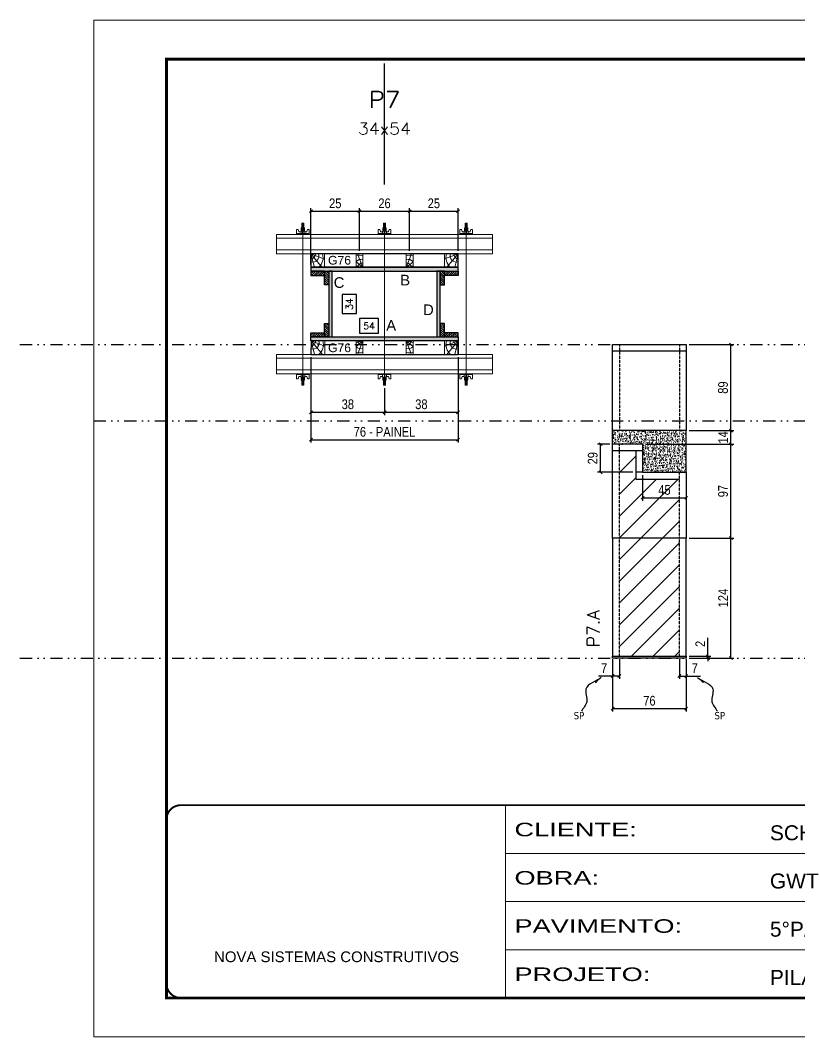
# Model space of a CAD drawing. Extents: x 13770 to 23315, y 867 to 16997.
# Drawn here: x 15908 to 16714, y 12353 to 13403 of the extents above; entities that cross this region are included whole.
import ezdxf
from ezdxf.enums import TextEntityAlignment as Align

# ---------------------------------------------------------------- set-up
doc = ezdxf.new("R2010")
doc.units = 0
for name, pattern in [('CONTINUO', [0]), ('DASHED', [0.75, 0.5, -0.25]), ('DIVIDE2', [0.625, 0.25, -0.125, 0, -0.125, 0, -0.125]), ('HIDDEN', [0.375, 0.25, -0.125])]:
    doc.linetypes.add(name, pattern=pattern)
for name, color, linetype in [('CHAPA', 1, 'Continuous'), ('COTA', 241, 'Continuous'), ('MEIO_PONT', 93, 'Continuous'), ('Nível', 160, 'Continuous'), ('Painéis', 200, 'Continuous'), ('SARR_2.2x7', 40, 'Continuous'), ('SARRAFO', 251, 'Continuous'), ('Sarrafo de Pressão', 42, 'HIDDEN'), ('texto', 7, 'Continuous'), ('Texto de Titulo', 7, 'Continuous'), ('Texto Qtd Sarr', 242, 'Continuous'), ('TEXTO_GERAL', 7, 'Continuous')]:
    doc.layers.add(name, color=color, linetype=linetype)
for name, color, linetype, lineweight in [('Folhas', 255, 'Continuous', 9), ('Hachura', 251, 'Continuous', 9), ('Madeira', 126, 'Continuous', 18), ('Perfil Metálico', 224, 'Continuous', 18), ('SARRAFO DE PRESSAO', 251, 'DASHED', 9), ('Texto Seção', 7, 'Continuous', 15)]:
    doc.layers.add(name, color=color, linetype=linetype, lineweight=lineweight)
doc.styles.add('ARIAL', font='arial.ttf')
doc.styles.add('COTA TECNICA', font='techl___.ttf', dxfattribs={"height": 10})
doc.styles.add('COTA TECNICA 2X', font='techl___.ttf', dxfattribs={"height": 10})
doc.styles.add('COTA TECNICA-50', font='techl___.ttf', dxfattribs={"height": 10})
doc.styles.add('REGUA-120', font='ROMANS.shx', dxfattribs={"height": 15})
doc.styles.add('ROMANS', font='romans.shx')
doc.styles.add('SANSSERIF', font='sas_____.pfb')
doc.styles.get("Standard").update_dxf_attribs({"font": 'arial.ttf'})
doc.styles.add('Tecnologia', font='')
doc.styles.get('Tecnologia').set_extended_font_data('Forgotten Futurist')
doc.dimstyles.new('COTA PAINEL-50', dxfattribs={"dimtxt": 10, "dimasz": 3, "dimexe": 3, "dimexo": 3, "dimgap": 3, "dimtad": 1, "dimdec": 1, "dimzin": 12, "dimdsep": 46, "dimtxsty": 'COTA TECNICA-50', "dimblk1": 'OBLIQUE', "dimblk2": 'OBLIQUE', "dimsah": 1, "dimcen": 0.9, "dimclrd": 4, "dimclre": 4, "dimclrt": 240, "dimadec": 1, "dimazin": 3, "dimtfac": 1, "dimtdec": 1, "dimtmove": 0, "dimatfit": 3, "dimfxl": 1, "dimtolj": 1, "dimtzin": 12, "dimarcsym": 0})
doc.dimstyles.new('PAINEL', dxfattribs={"dimtxt": 10, "dimasz": 3, "dimexe": 3, "dimexo": 3, "dimgap": 3, "dimtad": 1, "dimdec": 1, "dimzin": 12, "dimdsep": 46, "dimtxsty": 'COTA TECNICA', "dimblk1": 'OBLIQUE', "dimblk2": 'OBLIQUE', "dimsah": 1, "dimcen": 0.9, "dimclrd": 4, "dimclre": 4, "dimclrt": 240, "dimadec": 1, "dimazin": 3, "dimtfac": 1, "dimtdec": 1, "dimtmove": 0, "dimatfit": 3, "dimfxl": 1, "dimtolj": 1, "dimtzin": 12, "dimarcsym": 0})
doc.dimstyles.new('SECAO PILAR', dxfattribs={"dimtxt": 10, "dimasz": 3, "dimexe": 3, "dimexo": 3, "dimgap": 3, "dimtad": 1, "dimdec": 1, "dimlfac": 0.5, "dimzin": 12, "dimdsep": 46, "dimtxsty": 'COTA TECNICA 2X', "dimblk1": 'OBLIQUE', "dimblk2": 'OBLIQUE', "dimsah": 1, "dimcen": 0.9, "dimclrd": 256, "dimclre": 256, "dimclrt": 256, "dimadec": 1, "dimazin": 3, "dimtfac": 1, "dimtdec": 1, "dimtmove": 0, "dimatfit": 3, "dimfxl": 1, "dimtolj": 1, "dimtzin": 12, "dimarcsym": 0})
doc.dimstyles.new('SECÇÃO 2', dxfattribs={"dimtxt": 7, "dimasz": 6, "dimexe": 0.18, "dimexo": 2, "dimgap": -4, "dimtad": 3, "dimdec": 1, "dimlfac": 0.5, "dimzin": 12, "dimdsep": 46, "dimtxsty": 'ROMANS', "dimblk": 'ARCHTICK', "dimcen": 0.09, "dimse1": 1, "dimse2": 1, "dimsd1": 1, "dimsd2": 1, "dimclrd": 180, "dimclre": 5, "dimclrt": 1, "dimadec": 0, "dimazin": 3, "dimtfac": 1, "dimtdec": 1, "dimtofl": 0, "dimtmove": 0, "dimatfit": 3, "dimldrblk": 'ARCHTICK', "dimfxl": 1, "dimtolj": 1, "dimtzin": 0, "dimarcsym": 0})
doc.dimstyles.get("Standard").update_dxf_attribs({"dimtxt": 0.18, "dimasz": 0.18, "dimexe": 0.18, "dimexo": 0.0625, "dimgap": 0.09, "dimtad": 0, "dimtih": 1, "dimtoh": 1, "dimdec": 4, "dimzin": 0, "dimdsep": 46, "dimtxsty": 'Standard', "dimcen": 0.09, "dimadec": 0, "dimazin": 0, "dimtfac": 1, "dimtdec": 4, "dimtofl": 0, "dimtmove": 0, "dimatfit": 3, "dimfxl": 1, "dimtolj": 1, "dimtzin": 0, "dimarcsym": 0})
pattern_1 = [(225, (7084.973, -9785.7638), (1.12253202, -1.12253202), [])]
pattern_2 = [(135, (-6668.4833, 22267.5962), (-1.12253202, -1.12253202), [])]
pattern_3 = [(135, (-6668.4833, 22213.5962), (-1.12253202, -1.12253202), [])]

# ---------------------------------------------------------------- blocks, each defined once
blk = doc.blocks.new('9999999999')
at = {"color": 30, "linetype": 'CONTINUO'}
for p, q in [((98564.6, 34230.2), (98564.6, 34429.4)), ((98564.6, 34379.6), (99584, 34379.6)), ((98564.6, 34329.8), (99488, 34329.8)), ((99584, 34329.8), (99488, 34329.8)), ((99488, 34329.8), (99488, 34230.2)), ((98564.6, 34280), (99488, 34280))]:
    blk.add_line(p, q, dxfattribs=at)
at = {"color": 30, "linetype": 'CONTINUO', "const_width": 2}
blk.add_lwpolyline([(99584, 34230.2), (99584, 34414.4, 0.414214), (99569, 34429.4), (98229, 34429.4, 0.414214), (98214, 34414.4), (98214, 34245.2, 0.414214), (98229, 34230.2), (99584, 34230.2)], format="xyb", dxfattribs=at)
at = {"layer": 'Folhas'}
blk.add_lwpolyline([(98139, 34190.2), (99624, 34190.2), (99624, 35240.2), (98139, 35240.2)], close=True, dxfattribs=at)
at = {"layer": 'Folhas', "color": 30, "const_width": 3}
blk.add_lwpolyline([(98214, 34230.2), (99584, 34230.2), (99584, 35200.2), (98214, 35200.2)], close=True, dxfattribs=at)
at = {"color": 7, "linetype": 'Continuous', "ltscale": 5, "style": 'ARIAL'}
for s, height, p in [('SCHWARTZ', 15.48, (98837.7, 34393.1)), ('GWT', 15.48, (98837.7, 34343.3)), ('5°PAVIMENTO', 15.483, (98837.7, 34293.5)), ('NOVA SISTEMAS CONSTRUTIVOS', 11.059, (98263.2, 34267.2)), ('PILARES', 15.48, (98837.7, 34243.7))]:
    blk.add_text(s, height=height, dxfattribs=at).set_placement(p)
at = {"layer": 'Folhas', "color": 7, "style": 'Tecnologia', "width": 1.5}
for s, p in [('CLIENTE:', (98573.7, 34397.2)), ('OBRA:', (98573.7, 34347.3)), ('PAVIMENTO:', (98573.7, 34297.5)), ('PROJETO:', (98573.7, 34247.7))]:
    blk.add_text(s, height=14, dxfattribs=at).set_placement(p)
blk = doc.blocks.new('titulo1')
at = {"layer": 'Defpoints', "color": 252, "linetype": 'HIDDEN', "ltscale": 2}
blk.add_line((0, 0), (0, 125), dxfattribs=at)
at = {"layer": 'Defpoints', "style": 'ROMANS', "oblique": 15}
blk.add_attdef('FOLHA', text='', height=10, dxfattribs=at).set_placement((0, 15.6), align=Align.MIDDLE_CENTER)
at = {"layer": 'Texto Qtd Sarr', "color": 3, "style": 'ROMANS', "oblique": 15}
for tag, height, p in [('TITULO', 17, (0, 71.4)), ('SEÇÃO', 12, (0, 41.5))]:
    blk.add_attdef(tag, text='', height=height, dxfattribs=at).set_placement(p, align=Align.MIDDLE_CENTER)
blk = doc.blocks.new('*D618')
at = {"layer": 'COTA', "color": 180, "lineweight": -2, "transparency": 16777216}
for p, q in [((16256.1, 13119.5), (16241.1, 13119.5)), ((16241.1, 13119.5), (16241.1, 13099.8)), ((16256.1, 13099.8), (16256.1, 13119.5)), ((16241.1, 13099.8), (16256.1, 13099.8))]:
    blk.add_line(p, q, dxfattribs=at)
at = {"layer": 'Defpoints', "color": 0, "transparency": 16777216}
for p in [(16258.2, 13143.6), (16258.2, 13075.6), (16260.1, 13075.6)]:
    blk.add_point(p, dxfattribs=at)
at = {"layer": 'COTA', "color": 1, "transparency": 16777216, "insert": (16248.6, 13109.6), "char_height": 7, "attachment_point": 5, "rotation": 90, "style": 'ROMANS'}
blk.add_mtext('\\A1;34', dxfattribs=at)
blk = doc.blocks.new('_ArchTick')
at = {"color": 0, "linetype": 'ByBlock', "const_width": 0.15}
blk.add_lwpolyline([(-0.5, -0.5), (0.5, 0.5)], dxfattribs=at)
blk = doc.blocks.new('*D619')
at = {"layer": 'COTA', "color": 180, "lineweight": -2, "transparency": 16777216}
for p, q in [((16278.8, 13094.6), (16259.1, 13094.6)), ((16259.1, 13094.6), (16259.1, 13079.6)), ((16278.8, 13079.6), (16278.8, 13094.6)), ((16259.1, 13079.6), (16278.8, 13079.6))]:
    blk.add_line(p, q, dxfattribs=at)
at = {"layer": 'Defpoints', "color": 0, "transparency": 16777216}
for p in [(16230.9, 13075.6), (16338.9, 13075.6), (16338.9, 13075.6)]:
    blk.add_point(p, dxfattribs=at)
at = {"layer": 'COTA', "color": 1, "transparency": 16777216, "insert": (16269, 13087.1), "char_height": 7, "attachment_point": 5, "style": 'ROMANS'}
blk.add_mtext('\\A1;54', dxfattribs=at)
blk = doc.blocks.new('_Oblique')
at = {"color": 0, "linetype": 'ByBlock', "lineweight": -2}
blk.add_line((-0.5, -0.5), (0.5, 0.5), dxfattribs=at)
blk = doc.blocks.new('*D620')
at = {"layer": 'COTA', "lineweight": -2, "transparency": 16777216}
for p, q in [((16208.9, 13054.7), (16208.9, 12966.5)), ((16360.9, 13054.7), (16360.9, 12966.5)), ((16208.9, 12969.5), (16360.9, 12969.5))]:
    blk.add_line(p, q, dxfattribs=at)
at = {"layer": 'Defpoints', "color": 0, "transparency": 16777216}
for p in [(16208.9, 13057.7), (16360.9, 13057.7), (16360.9, 12969.5)]:
    blk.add_point(p, dxfattribs=at)
at = {"layer": 'COTA', "lineweight": -2, "transparency": 16777216, "xscale": 3, "yscale": 3, "zscale": 3, "rotation": 180}
blk.add_blockref('_Oblique', (16208.9, 12969.5), dxfattribs=at)
at = {"layer": 'COTA', "lineweight": -2, "transparency": 16777216, "xscale": 3, "yscale": 3, "zscale": 3}
blk.add_blockref('_Oblique', (16360.9, 12969.5), dxfattribs=at)
at = {"layer": 'COTA', "transparency": 16777216, "insert": (16284.9, 12977.6), "char_height": 10, "attachment_point": 5, "style": 'COTA TECNICA 2X'}
blk.add_mtext('\\A1;76 - PAINEL', dxfattribs=at)
blk = doc.blocks.new('*D621')
at = {"layer": 'COTA', "lineweight": -2, "transparency": 16777216}
for p, q in [((16208.9, 13054.6), (16208.9, 12994.9)), ((16285, 13022.9), (16285, 12994.9)), ((16208.9, 12997.9), (16285, 12997.9))]:
    blk.add_line(p, q, dxfattribs=at)
at = {"layer": 'Defpoints', "color": 0, "transparency": 16777216}
for p in [(16208.9, 13057.6), (16285, 13025.9), (16285, 12997.9)]:
    blk.add_point(p, dxfattribs=at)
at = {"layer": 'COTA', "lineweight": -2, "transparency": 16777216, "xscale": 3, "yscale": 3, "zscale": 3, "rotation": 180}
blk.add_blockref('_Oblique', (16208.9, 12997.9), dxfattribs=at)
at = {"layer": 'COTA', "lineweight": -2, "transparency": 16777216, "xscale": 3, "yscale": 3, "zscale": 3}
blk.add_blockref('_Oblique', (16285, 12997.9), dxfattribs=at)
at = {"layer": 'COTA', "transparency": 16777216, "insert": (16247, 13006.1), "char_height": 10, "attachment_point": 5, "style": 'COTA TECNICA 2X'}
blk.add_mtext('\\A1;38', dxfattribs=at)
blk = doc.blocks.new('*D622')
at = {"layer": 'COTA', "lineweight": -2, "transparency": 16777216}
for p, q in [((16360.9, 13054.6), (16360.9, 12994.9)), ((16285, 13022.9), (16285, 12994.9)), ((16285, 12997.9), (16360.9, 12997.9))]:
    blk.add_line(p, q, dxfattribs=at)
at = {"layer": 'Defpoints', "color": 0, "transparency": 16777216}
for p in [(16360.9, 13057.6), (16285, 13025.9), (16360.9, 12997.9)]:
    blk.add_point(p, dxfattribs=at)
at = {"layer": 'COTA', "lineweight": -2, "transparency": 16777216, "xscale": 3, "yscale": 3, "zscale": 3, "rotation": 180}
blk.add_blockref('_Oblique', (16285, 12997.9), dxfattribs=at)
at = {"layer": 'COTA', "lineweight": -2, "transparency": 16777216, "xscale": 3, "yscale": 3, "zscale": 3}
blk.add_blockref('_Oblique', (16360.9, 12997.9), dxfattribs=at)
at = {"layer": 'COTA', "transparency": 16777216, "insert": (16323, 13006.1), "char_height": 10, "attachment_point": 5, "style": 'COTA TECNICA 2X'}
blk.add_mtext('\\A1;38', dxfattribs=at)
blk = doc.blocks.new('PONTALETE')
at = {"layer": 'Madeira'}
for q in [(2.71, 7), (7, 5.76), (7, 1.74)]:
    blk.add_line((0, 0), q, dxfattribs=at)
blk.add_lwpolyline([(0, 0), (7, 0), (7, 7), (0, 7)], close=True, dxfattribs=at)
for centre, radius, start, end in [((2.04, 0.06), 6.23, 37.2818, 109.0913), ((1.09, 0.9), 3.19, 343.603, 109.9847), ((-0.21, -0.78), 3.09, 14.6322, 86.0383)]:
    blk.add_arc(centre, radius, start, end, dxfattribs=at)
blk = doc.blocks.new('*D623')
at = {"layer": 'COTA', "lineweight": -2, "transparency": 16777216}
for p, q in [((16208.9, 13150.6), (16208.9, 13208.6)), ((16208.9, 13205.6), (16259, 13205.6)), ((16259, 13164.6), (16259, 13208.6))]:
    blk.add_line(p, q, dxfattribs=at)
at = {"layer": 'Defpoints', "color": 0, "transparency": 16777216}
for p in [(16259, 13205.6), (16259, 13161.6), (16208.9, 13147.6)]:
    blk.add_point(p, dxfattribs=at)
at = {"layer": 'COTA', "lineweight": -2, "transparency": 16777216, "xscale": 3, "yscale": 3, "zscale": 3, "rotation": 180}
blk.add_blockref('_Oblique', (16208.9, 13205.6), dxfattribs=at)
at = {"layer": 'COTA', "lineweight": -2, "transparency": 16777216, "xscale": 3, "yscale": 3, "zscale": 3}
blk.add_blockref('_Oblique', (16259, 13205.6), dxfattribs=at)
at = {"layer": 'COTA', "transparency": 16777216, "insert": (16234, 13213.7), "char_height": 10, "attachment_point": 5, "style": 'COTA TECNICA 2X'}
blk.add_mtext('\\A1;25', dxfattribs=at)
blk = doc.blocks.new('MEIO PONTALETE')
at = {"layer": 'Madeira'}
for q in [(2.71, 7), (3.5, 2.88), (3.5, 0.87)]:
    blk.add_line((0, 0), q, dxfattribs=at)
blk.add_lwpolyline([(0, 0), (3.5, 0), (3.5, 7), (0, 7)], close=True, dxfattribs=at)
for centre, radius, start, end in [((2.04, 0.06), 6.23, 76.4499, 109.0913), ((1.09, 0.9), 3.19, 40.9063, 109.9847), ((-0.21, -0.78), 3.09, 14.6322, 86.0383)]:
    blk.add_arc(centre, radius, start, end, dxfattribs=at)
blk = doc.blocks.new('C')
at = {"layer": 'Hachura', "color": 0}
for p, q in [((0, 3.22), (0, -3.22)), ((0.45, 3.22), (0, 3.22)), ((0.46, 3.16), (0, 3.16)), ((0.46, 3.05), (0, 3.05)), ((0.46, 2.88), (0, 2.88)), ((0, 2.75), (0, -1.16)), ((0.46, 2.65), (0, 2.65)), ((0.46, 2.23), (0, 2.23)), ((0.46, 1.51), (0, 1.51)), ((0.39, 0.49), (0.17, 0.49)), ((0.45, -3.23), (0.45, 3.22)), ((0.45, 3.22), (2.58, 3.22)), ((1.74, 0.97), (0.45, 0.97)), ((1.45, 0.1), (0.45, 0.1)), ((1.35, 1.94), (1.35, 0.96)), ((2.58, 2.39), (1.47, 2.09)), ((1.74, -0.97), (1.74, 0.97)), ((1.74, 0.97), (1.74, 0.84)), ((1.74, 0.97), (1.74, 0.84)), ((1.74, 0.84), (3.35, 0.84)), ((3.35, 0.45), (1.74, 0.45)), ((2.58, 3.22), (2.58, 2.39)), ((3.32, 0.84), (3.32, -0.84)), ((3.35, 0.84), (3.35, -0.84)), ((3.68, 0.45), (3.35, 0.45)), ((3.84, -0.52), (3.35, 0.45)), ((3.35, 0.06), (3.67, -0.57)), ((3.68, 0.45), (4.16, -0.52)), ((3.72, 0.5), (4.25, -0.57)), ((4.37, -0.55), (3.83, 0.53)), ((4.15, 0.45), (3.93, 0.45)), ((4.42, -0.52), (3.93, 0.45)), ((4.15, 0.45), (4.26, 0.45)), ((4.26, 0.45), (4.74, -0.52)), ((4.3, 0.5), (4.83, -0.57)), ((4.95, -0.55), (4.41, 0.53)), ((4.51, 0.45), (4.84, 0.45)), ((5, -0.52), (4.51, 0.45)), ((4.84, 0.45), (5.32, -0.52)), ((4.88, 0.5), (5.41, -0.57)), ((5.53, -0.55), (4.99, 0.53)), ((5.58, -0.52), (5.09, 0.45)), ((5.42, 0.45), (5.09, 0.45)), ((5.58, -0.52), (5.09, 0.45)), ((5.42, 0.45), (5.74, -0.19)), ((5.46, 0.5), (5.74, -0.07)), ((5.74, 0.19), (5.57, 0.53)), ((5.74, 0.32), (5.68, 0.45)), ((5.68, 0.45), (5.74, 0.45)), ((5.74, 0.45), (5.9, 0.29)), ((5.74, 0.45), (5.74, -0.52)), ((5.9, -0.36), (5.9, 0.29)), ((0.45, 0), (0, 0)), ((0.46, -1.52), (0, -1.52)), ((0.46, -2.23), (0, -2.23)), ((0.46, -2.65), (0, -2.65)), ((0.46, -2.88), (0, -2.88)), ((0.46, -3.05), (0, -3.05)), ((0.46, -3.16), (0, -3.16)), ((0, -3.22), (2.57, -3.22)), ((0.08, -0.48), (0.29, -0.48)), ((0.29, -0.48), (0.4, -0.48)), ((0.45, 0), (0.45, -0.97)), ((0.45, -0.16), (1.45, -0.16)), ((0.45, -0.65), (0.45, -0.32)), ((0.45, -3.23), (0.45, -0.65)), ((0.45, -0.97), (1.74, -0.97)), ((1.35, -1.94), (1.35, -0.97)), ((2.58, -2.39), (1.47, -2.1)), ((3.35, -0.32), (1.74, -0.32)), ((3.35, -0.84), (1.74, -0.84)), ((2.58, -3.23), (2.58, -2.39)), ((3.35, -0.07), (3.58, -0.52)), ((3.35, -0.52), (3.58, -0.52)), ((3.84, -0.52), (4.16, -0.52)), ((4.42, -0.52), (4.74, -0.52)), ((4.63, -0.52), (4.74, -0.52)), ((5, -0.52), (5.32, -0.52)), ((5.58, -0.52), (5.74, -0.52)), ((5.74, -0.52), (5.9, -0.36)), ((5.74, -0.52), (5.74, -0.52))]:
    blk.add_line(p, q, dxfattribs=at)
for centre, radius, start, end in [((1.52, 1.94), 0.161, 104.7436, 180), ((1.44, -0.03), 0.129, 272.695, 87.305), ((3.81, 0.39), 0.143, 25.5688, 154.4312), ((4.39, 0.39), 0.143, 25.5688, 154.4312), ((4.97, 0.39), 0.143, 25.5688, 154.4312), ((5.55, 0.39), 0.143, 25.5688, 154.4312), ((0.17, -0.37), 0.174, 221.744, 317.8592), ((1.52, -1.94), 0.161, 180, 255.2564), ((3.71, -0.4), 0.174, 222.1408, 318.256), ((4.29, -0.4), 0.174, 222.1408, 318.256), ((4.87, -0.4), 0.174, 222.1408, 318.256), ((5.45, -0.4), 0.174, 222.1408, 318.256), ((5.61, -0.4), 0.174, 317.8592, 318.256)]:
    blk.add_arc(centre, radius, start, end, dxfattribs=at)
blk = doc.blocks.new('*D624')
at = {"layer": 'COTA', "lineweight": -2, "transparency": 16777216}
for p, q in [((16258.9, 13164.6), (16258.9, 13208.6)), ((16258.9, 13205.6), (16310.8, 13205.6)), ((16310.8, 13164.6), (16310.8, 13208.6))]:
    blk.add_line(p, q, dxfattribs=at)
at = {"layer": 'Defpoints', "color": 0, "transparency": 16777216}
for p in [(16310.8, 13205.6), (16258.9, 13161.6), (16310.8, 13161.6)]:
    blk.add_point(p, dxfattribs=at)
at = {"layer": 'COTA', "lineweight": -2, "transparency": 16777216, "xscale": 3, "yscale": 3, "zscale": 3, "rotation": 180}
blk.add_blockref('_Oblique', (16258.9, 13205.6), dxfattribs=at)
at = {"layer": 'COTA', "lineweight": -2, "transparency": 16777216, "xscale": 3, "yscale": 3, "zscale": 3}
blk.add_blockref('_Oblique', (16310.8, 13205.6), dxfattribs=at)
at = {"layer": 'COTA', "transparency": 16777216, "insert": (16284.9, 13213.7), "char_height": 10, "attachment_point": 5, "style": 'COTA TECNICA 2X'}
blk.add_mtext('\\A1;26', dxfattribs=at)
blk = doc.blocks.new('*D625')
at = {"layer": 'COTA', "lineweight": -2, "transparency": 16777216}
for p, q in [((16310.8, 13164.6), (16310.8, 13208.6)), ((16310.8, 13205.6), (16360.9, 13205.6)), ((16360.9, 13164.6), (16360.9, 13208.6))]:
    blk.add_line(p, q, dxfattribs=at)
at = {"layer": 'Defpoints', "color": 0, "transparency": 16777216}
for p in [(16360.9, 13205.6), (16310.8, 13161.6), (16360.9, 13161.6)]:
    blk.add_point(p, dxfattribs=at)
at = {"layer": 'COTA', "lineweight": -2, "transparency": 16777216, "xscale": 3, "yscale": 3, "zscale": 3, "rotation": 180}
blk.add_blockref('_Oblique', (16310.8, 13205.6), dxfattribs=at)
at = {"layer": 'COTA', "lineweight": -2, "transparency": 16777216, "xscale": 3, "yscale": 3, "zscale": 3}
blk.add_blockref('_Oblique', (16360.9, 13205.6), dxfattribs=at)
at = {"layer": 'COTA', "transparency": 16777216, "insert": (16335.9, 13213.7), "char_height": 10, "attachment_point": 5, "style": 'COTA TECNICA 2X'}
blk.add_mtext('\\A1;25', dxfattribs=at)
blk = doc.blocks.new('*D1783')
at = {"layer": 'COTA', "color": 4, "lineweight": -2, "transparency": 16777216}
for p, q in [((16520.7, 12742.9), (16520.7, 12688.7)), ((16596.7, 12742.9), (16596.7, 12688.7)), ((16520.7, 12691.7), (16596.7, 12691.7))]:
    blk.add_line(p, q, dxfattribs=at)
at = {"layer": 'Defpoints', "color": 0, "transparency": 16777216}
for p in [(16520.7, 12745.9), (16596.7, 12745.9), (16596.7, 12691.7)]:
    blk.add_point(p, dxfattribs=at)
at = {"layer": 'COTA', "color": 4, "lineweight": -2, "transparency": 16777216, "xscale": 3, "yscale": 3, "zscale": 3, "rotation": 180}
blk.add_blockref('_Oblique', (16520.7, 12691.7), dxfattribs=at)
at = {"layer": 'COTA', "color": 4, "lineweight": -2, "transparency": 16777216, "xscale": 3, "yscale": 3, "zscale": 3}
blk.add_blockref('_Oblique', (16596.7, 12691.7), dxfattribs=at)
at = {"layer": 'COTA', "color": 240, "transparency": 16777216, "insert": (16558.7, 12699.8), "char_height": 10, "attachment_point": 5, "style": 'COTA TECNICA'}
blk.add_mtext('\\A1;76', dxfattribs=at)
blk = doc.blocks.new('*D1784')
at = {"layer": 'COTA', "color": 4, "lineweight": -2, "transparency": 16777216}
for p, q in [((16599.7, 12867.9), (16645.9, 12867.9)), ((16642.9, 12743.9), (16642.9, 12867.9)), ((16599.7, 12743.9), (16645.9, 12743.9))]:
    blk.add_line(p, q, dxfattribs=at)
at = {"layer": 'Defpoints', "color": 0, "transparency": 16777216}
for p in [(16596.7, 12867.9), (16642.9, 12867.9), (16596.7, 12743.9)]:
    blk.add_point(p, dxfattribs=at)
at = {"layer": 'COTA', "color": 4, "lineweight": -2, "transparency": 16777216, "xscale": 3, "yscale": 3, "zscale": 3}
for p, rotation in [((16642.9, 12867.9), 90), ((16642.9, 12743.9), 270)]:
    blk.add_blockref('_Oblique', p, dxfattribs=dict(at, rotation=rotation))
at = {"layer": 'COTA', "color": 240, "transparency": 16777216, "insert": (16634.8, 12805.9), "char_height": 10, "attachment_point": 5, "rotation": 90, "style": 'COTA TECNICA-50'}
blk.add_mtext('\\A1;124', dxfattribs=at)
blk = doc.blocks.new('*D1785')
at = {"layer": 'COTA', "color": 4, "lineweight": -2, "transparency": 16777216}
for p, q in [((16619.2, 12745.9), (16619.2, 12764.7)), ((16599.7, 12745.9), (16622.2, 12745.9)), ((16599.7, 12743.9), (16622.2, 12743.9)), ((16619.2, 12743.9), (16619.2, 12745.9)), ((16619.2, 12743.9), (16619.2, 12740.9))]:
    blk.add_line(p, q, dxfattribs=at)
at = {"layer": 'Defpoints', "color": 0, "transparency": 16777216}
for p in [(16596.7, 12745.9), (16596.7, 12743.9), (16619.2, 12743.9)]:
    blk.add_point(p, dxfattribs=at)
at = {"layer": 'COTA', "color": 4, "lineweight": -2, "transparency": 16777216, "xscale": 3, "yscale": 3, "zscale": 3}
for p, rotation in [((16619.2, 12745.9), 270), ((16619.2, 12743.9), 90)]:
    blk.add_blockref('_Oblique', p, dxfattribs=dict(at, rotation=rotation))
at = {"layer": 'COTA', "color": 240, "transparency": 16777216, "insert": (16611.2, 12758.6), "char_height": 10, "attachment_point": 5, "rotation": 90, "style": 'COTA TECNICA-50'}
blk.add_mtext('\\A1;2', dxfattribs=at)
blk = doc.blocks.new('*D1786')
at = {"layer": 'COTA', "color": 4, "lineweight": -2, "transparency": 16777216}
for p, q in [((16520.7, 12740.9), (16520.7, 12722.4)), ((16527.7, 12742.9), (16527.7, 12722.4)), ((16520.7, 12725.4), (16505.9, 12725.4)), ((16527.7, 12725.4), (16520.7, 12725.4))]:
    blk.add_line(p, q, dxfattribs=at)
at = {"layer": 'Defpoints', "color": 0, "transparency": 16777216}
for p in [(16520.7, 12743.9), (16527.7, 12745.9), (16520.7, 12725.4)]:
    blk.add_point(p, dxfattribs=at)
at = {"layer": 'COTA', "color": 4, "lineweight": -2, "transparency": 16777216, "xscale": 3, "yscale": 3, "zscale": 3, "rotation": 180}
blk.add_blockref('_Oblique', (16520.7, 12725.4), dxfattribs=at)
at = {"layer": 'COTA', "color": 4, "lineweight": -2, "transparency": 16777216, "xscale": 3, "yscale": 3, "zscale": 3}
blk.add_blockref('_Oblique', (16527.7, 12725.4), dxfattribs=at)
at = {"layer": 'COTA', "color": 240, "transparency": 16777216, "insert": (16511.8, 12733.4), "char_height": 10, "attachment_point": 5, "style": 'COTA TECNICA-50'}
blk.add_mtext('\\A1;7', dxfattribs=at)
blk = doc.blocks.new('*D1787')
at = {"layer": 'COTA', "color": 4, "lineweight": -2, "transparency": 16777216}
for p, q in [((16589.7, 12742.9), (16589.7, 12722.4)), ((16596.7, 12740.9), (16596.7, 12722.4)), ((16589.7, 12725.4), (16596.7, 12725.4)), ((16596.7, 12725.4), (16611.4, 12725.4))]:
    blk.add_line(p, q, dxfattribs=at)
at = {"layer": 'Defpoints', "color": 0, "transparency": 16777216}
for p in [(16589.7, 12745.9), (16596.7, 12743.9), (16596.7, 12725.4)]:
    blk.add_point(p, dxfattribs=at)
at = {"layer": 'COTA', "color": 4, "lineweight": -2, "transparency": 16777216, "xscale": 3, "yscale": 3, "zscale": 3, "rotation": 180}
blk.add_blockref('_Oblique', (16589.7, 12725.4), dxfattribs=at)
at = {"layer": 'COTA', "color": 4, "lineweight": -2, "transparency": 16777216, "xscale": 3, "yscale": 3, "zscale": 3}
blk.add_blockref('_Oblique', (16596.7, 12725.4), dxfattribs=at)
at = {"layer": 'COTA', "color": 240, "transparency": 16777216, "insert": (16605.5, 12733.4), "char_height": 10, "attachment_point": 5, "style": 'COTA TECNICA-50'}
blk.add_mtext('\\A1;7', dxfattribs=at)
blk = doc.blocks.new('*D1789')
at = {"layer": 'COTA', "color": 4, "lineweight": -2, "transparency": 16777216}
for p, q in [((16551.7, 12932.9), (16551.7, 12906.5)), ((16596.7, 12932.9), (16596.7, 12906.5)), ((16551.7, 12909.5), (16596.7, 12909.5))]:
    blk.add_line(p, q, dxfattribs=at)
at = {"layer": 'Defpoints', "color": 0, "transparency": 16777216}
for p in [(16551.7, 12935.9), (16596.7, 12935.9), (16596.7, 12909.5)]:
    blk.add_point(p, dxfattribs=at)
at = {"layer": 'COTA', "color": 4, "lineweight": -2, "transparency": 16777216, "xscale": 3, "yscale": 3, "zscale": 3, "rotation": 180}
blk.add_blockref('_Oblique', (16551.7, 12909.5), dxfattribs=at)
at = {"layer": 'COTA', "color": 4, "lineweight": -2, "transparency": 16777216, "xscale": 3, "yscale": 3, "zscale": 3}
blk.add_blockref('_Oblique', (16596.7, 12909.5), dxfattribs=at)
at = {"layer": 'COTA', "color": 240, "transparency": 16777216, "insert": (16574.2, 12917.6), "char_height": 10, "attachment_point": 5, "style": 'COTA TECNICA'}
blk.add_mtext('\\A1;45', dxfattribs=at)
blk = doc.blocks.new('*D1791')
at = {"layer": 'COTA', "color": 4, "lineweight": -2, "transparency": 16777216}
for p, q in [((16599.7, 13067.9), (16645.9, 13067.9)), ((16642.9, 12978.9), (16642.9, 13067.9)), ((16599.7, 12978.9), (16645.9, 12978.9))]:
    blk.add_line(p, q, dxfattribs=at)
at = {"layer": 'Defpoints', "color": 0, "transparency": 16777216}
for p in [(16596.7, 13067.9), (16642.9, 13067.9), (16596.7, 12978.9)]:
    blk.add_point(p, dxfattribs=at)
at = {"layer": 'COTA', "color": 4, "lineweight": -2, "transparency": 16777216, "xscale": 3, "yscale": 3, "zscale": 3}
for p, rotation in [((16642.9, 13067.9), 90), ((16642.9, 12978.9), 270)]:
    blk.add_blockref('_Oblique', p, dxfattribs=dict(at, rotation=rotation))
at = {"layer": 'COTA', "color": 240, "transparency": 16777216, "insert": (16634.8, 13023.4), "char_height": 10, "attachment_point": 5, "rotation": 90, "style": 'COTA TECNICA'}
blk.add_mtext('\\A1;89', dxfattribs=at)
blk = doc.blocks.new('*D1792')
at = {"layer": 'COTA', "color": 4, "lineweight": -2, "transparency": 16777216}
for p, q in [((16599.7, 13067.9), (16645.9, 13067.9)), ((16642.9, 12978.9), (16642.9, 13067.9)), ((16599.7, 12978.9), (16645.9, 12978.9))]:
    blk.add_line(p, q, dxfattribs=at)
at = {"layer": 'Defpoints', "color": 0, "transparency": 16777216}
for p in [(16596.7, 13067.9), (16642.9, 13067.9), (16596.7, 12978.9)]:
    blk.add_point(p, dxfattribs=at)
at = {"layer": 'COTA', "color": 4, "lineweight": -2, "transparency": 16777216, "xscale": 3, "yscale": 3, "zscale": 3}
for p, rotation in [((16642.9, 13067.9), 90), ((16642.9, 12978.9), 270)]:
    blk.add_blockref('_Oblique', p, dxfattribs=dict(at, rotation=rotation))
at = {"layer": 'COTA', "color": 240, "transparency": 16777216, "insert": (16634.8, 13023.4), "char_height": 10, "attachment_point": 5, "rotation": 90, "style": 'COTA TECNICA'}
blk.add_mtext('\\A1;89', dxfattribs=at)
blk = doc.blocks.new('*D1873')
at = {"layer": 'COTA', "color": 4, "lineweight": -2, "transparency": 16777216}
for p, q in [((16517.7, 12964.9), (16505.2, 12964.9)), ((16508.2, 12935.9), (16508.2, 12964.9)), ((16541.7, 12935.9), (16505.2, 12935.9))]:
    blk.add_line(p, q, dxfattribs=at)
at = {"layer": 'Defpoints', "color": 0, "transparency": 16777216}
for p in [(16508.2, 12964.9), (16520.7, 12964.9), (16544.7, 12935.9)]:
    blk.add_point(p, dxfattribs=at)
at = {"layer": 'COTA', "color": 4, "lineweight": -2, "transparency": 16777216, "xscale": 3, "yscale": 3, "zscale": 3}
for p, rotation in [((16508.2, 12964.9), 90), ((16508.2, 12935.9), 270)]:
    blk.add_blockref('_Oblique', p, dxfattribs=dict(at, rotation=rotation))
at = {"layer": 'COTA', "color": 240, "transparency": 16777216, "insert": (16500.1, 12950.4), "char_height": 10, "attachment_point": 5, "rotation": 90, "style": 'COTA TECNICA'}
blk.add_mtext('\\A1;29', dxfattribs=at)
blk = doc.blocks.new('*D1874')
at = {"layer": 'COTA', "color": 4, "lineweight": -2, "transparency": 16777216}
for p, q in [((16554.7, 12964.9), (16645.9, 12964.9)), ((16642.9, 12867.9), (16642.9, 12964.9)), ((16599.7, 12867.9), (16645.9, 12867.9))]:
    blk.add_line(p, q, dxfattribs=at)
at = {"layer": 'Defpoints', "color": 0, "transparency": 16777216}
for p in [(16551.7, 12964.9), (16642.9, 12964.9), (16596.7, 12867.9)]:
    blk.add_point(p, dxfattribs=at)
at = {"layer": 'COTA', "color": 4, "lineweight": -2, "transparency": 16777216, "xscale": 3, "yscale": 3, "zscale": 3}
for p, rotation in [((16642.9, 12964.9), 90), ((16642.9, 12867.9), 270)]:
    blk.add_blockref('_Oblique', p, dxfattribs=dict(at, rotation=rotation))
at = {"layer": 'COTA', "color": 240, "transparency": 16777216, "insert": (16634.8, 12916.4), "char_height": 10, "attachment_point": 5, "rotation": 90, "style": 'COTA TECNICA'}
blk.add_mtext('\\A1;97', dxfattribs=at)
blk = doc.blocks.new('*D1875')
at = {"layer": 'COTA', "color": 4, "lineweight": -2, "transparency": 16777216}
for p, q in [((16599.7, 12978.9), (16645.9, 12978.9)), ((16642.9, 12964.9), (16642.9, 12978.9)), ((16554.7, 12964.9), (16645.9, 12964.9))]:
    blk.add_line(p, q, dxfattribs=at)
at = {"layer": 'Defpoints', "color": 0, "transparency": 16777216}
for p in [(16596.7, 12978.9), (16642.9, 12978.9), (16551.7, 12964.9)]:
    blk.add_point(p, dxfattribs=at)
at = {"layer": 'COTA', "color": 4, "lineweight": -2, "transparency": 16777216, "xscale": 3, "yscale": 3, "zscale": 3}
for p, rotation in [((16642.9, 12978.9), 90), ((16642.9, 12964.9), 270)]:
    blk.add_blockref('_Oblique', p, dxfattribs=dict(at, rotation=rotation))
at = {"layer": 'COTA', "color": 240, "transparency": 16777216, "insert": (16634.8, 12971.9), "char_height": 10, "attachment_point": 5, "rotation": 90, "style": 'COTA TECNICA'}
blk.add_mtext('\\A1;14', dxfattribs=at)

msp = doc.modelspace()

# ---------------------------------------------------------------- hatches: boundary and pattern name
at = {"layer": 'COTA'}
h = msp.add_hatch(dxfattribs=at)
h.set_pattern_fill('AR-CONC', color=256, scale=0.03)
h.set_pattern_definition([(50, (0, -10), (5.4655401, -0.4781726), [0.5715, -6.2865]), (355, (0, -10), (-1.0573026, 5.7317054), [0.4572, -5.0292175]), (100.451445, (0.4555, -10.04), (4.4082374, 5.2535326), [0.4857003, -5.3427073]), (46.1842, (0, -8.476), (8.1323712, -1.2612698), [0.85725, -9.42975]), (96.635558, (0.678, -8.581), (7.122124, 7.4227837), [0.7285507, -8.0140682]), (351.18415, (0, -8.476), (7.122124, 7.4227837), [0.685799, -7.543792]), (21, (0.762, -8.857), (4.5484317, -3.0679559), [0.5715, -6.2865]), (326, (0.762, -8.857), (1.8540609, 5.525639), [0.4572, -5.0292]), (71.451445, (1.141, -9.1127), (6.4024926, 2.4576831), [0.4857003, -5.3426981]), (37.5, (0, -10), (0.0926581, 2.53665117), [0, -4.96824, 0, -5.1054, 0, -5.04825]), (7.5, (0, -10), (2.00458988, 3.00541724), [0, -2.91084, 0, -4.85394, 0, -1.92405]), (327.5, (-1.6993, -10), (4.06771786, -0.17186232), [0, -1.905, 0, -5.9436, 0, -7.8867]), (317.5, (-2.4613, -10), (4.44387544, 0.76279473), [0, -2.4765, 0, -3.94716, 0, -5.6007])])
h.paths.add_polyline_path([(16596.67, 12978.88), (16596.67, 12935.88), (16551.67, 12935.88), (16551.67, 12964.88), (16520.67, 12964.88), (16520.67, 12978.88)])
at = {"layer": 'Hachura'}
h = msp.add_hatch(color=256, dxfattribs=at)
h.dxf.hatch_style = 1
h.paths.add_polyline_path([(16360.92, 13143.64), (16360.92, 13147.64), (16208.92, 13147.64), (16208.92, 13143.64)])
h = msp.add_hatch(dxfattribs=at)
h.set_pattern_fill('ANSI31', color=256, scale=0.5, angle=180, style=0)
h.set_pattern_definition(pattern_1)
h.paths.add_polyline_path([(16222.92, 13143.64), (16222.92, 13139.24), (16208.92, 13139.24), (16208.92, 13143.64)])
h = msp.add_hatch(dxfattribs=at)
h.set_pattern_fill('ANSI31', color=256, scale=0.5, angle=90, style=0)
h.set_pattern_definition(pattern_2)
h.paths.add_polyline_path([(16222.92, 13129.64), (16227.32, 13129.64), (16227.32, 13143.64), (16222.92, 13143.64)])
h = msp.add_hatch(color=256, dxfattribs=at)
h.dxf.hatch_style = 1
h.paths.add_polyline_path([(16227.32, 13075.64), (16230.92, 13075.64), (16230.92, 13143.64), (16227.32, 13143.64)])
h = msp.add_hatch(color=256, dxfattribs=at)
h.dxf.hatch_style = 1
h.paths.add_polyline_path([(16338.92, 13075.64), (16342.52, 13075.64), (16342.52, 13143.64), (16338.92, 13143.64)])
h = msp.add_hatch(dxfattribs=at)
h.set_pattern_fill('ANSI31', color=256, scale=0.5, angle=90, style=0)
h.set_pattern_definition(pattern_2)
h.paths.add_polyline_path([(16346.92, 13129.64), (16342.52, 13129.64), (16342.52, 13143.64), (16346.92, 13143.64)])
h = msp.add_hatch(dxfattribs=at)
h.set_pattern_fill('ANSI31', color=256, scale=0.5, angle=180, style=0)
h.set_pattern_definition(pattern_1)
h.paths.add_polyline_path([(16346.92, 13143.64), (16346.92, 13139.24), (16360.92, 13139.24), (16360.92, 13143.64)])
h = msp.add_hatch(dxfattribs=at)
h.set_pattern_fill('ANSI31', color=256, scale=0.5, angle=90, style=0)
h.set_pattern_definition(pattern_3)
h.paths.add_polyline_path([(16222.92, 13075.64), (16227.32, 13075.64), (16227.32, 13089.64), (16222.92, 13089.64)])
h = msp.add_hatch(dxfattribs=at)
h.set_pattern_fill('ANSI31', color=256, scale=0.5, angle=90, style=0)
h.set_pattern_definition(pattern_3)
h.paths.add_polyline_path([(16346.92, 13075.64), (16342.52, 13075.64), (16342.52, 13089.64), (16346.92, 13089.64)])
h = msp.add_hatch(dxfattribs=at)
h.set_pattern_fill('ANSI31', color=256, scale=0.5, angle=180, style=0)
h.set_pattern_definition([(225, (7084.973, -9815.7638), (1.12253202, -1.12253202), [])])
h.paths.add_polyline_path([(16222.92, 13075.64), (16222.92, 13080.04), (16208.92, 13080.04), (16208.92, 13075.64)])
h = msp.add_hatch(color=256, dxfattribs=at)
h.dxf.hatch_style = 1
h.paths.add_polyline_path([(16360.92, 13075.64), (16360.92, 13071.64), (16208.92, 13071.64), (16208.92, 13075.64)])
h = msp.add_hatch(dxfattribs=at)
h.set_pattern_fill('ANSI31', color=256, scale=0.5, angle=180, style=0)
h.set_pattern_definition([(225, (6857.973, -9815.7638), (1.12253202, -1.12253202), [])])
h.paths.add_polyline_path([(16346.92, 13075.64), (16346.92, 13080.04), (16360.92, 13080.04), (16360.92, 13075.64)])
at = {"layer": 'Hachura', "linetype": 'ByBlock'}
h = msp.add_hatch(dxfattribs=at)
h.set_pattern_fill('ANSI31', color=256, scale=5)
h.paths.add_polyline_path([(16589.67, 12745.88), (16527.67, 12745.88), (16527.67, 12867.88), (16589.67, 12867.88)])
h.paths.add_polyline_path([(16527.67, 12957.88), (16544.67, 12957.88), (16544.67, 12935.88), (16544.67, 12928.88), (16589.67, 12928.88), (16589.67, 12867.88), (16527.67, 12867.88)])

# ---------------------------------------------------------------- linework, layer by layer
for points in [[(16360.92, 13147.64), (16360.92, 13161.64), (16208.92, 13161.59), (16208.92, 13147.64)], [(16360.92, 13057.64), (16360.92, 13071.64), (16209.2, 13071.59), (16208.92, 13057.64)]]:
    msp.add_lwpolyline(points, close=True)
at = {"layer": 'CHAPA'}
for points in [[(16360.92, 13143.64), (16360.92, 13147.64), (16208.92, 13147.64), (16208.92, 13143.64)], [(16227.32, 13075.64), (16230.92, 13075.64), (16230.92, 13143.64), (16227.32, 13143.64)], [(16338.92, 13075.64), (16342.52, 13075.64), (16342.52, 13143.64), (16338.92, 13143.64)], [(16360.92, 13075.64), (16360.92, 13071.64), (16208.92, 13071.64), (16208.92, 13075.64)]]:
    msp.add_lwpolyline(points, close=True, dxfattribs=at)
at = {"layer": 'COTA'}
for p, q in [((16520.67, 12964.88), (16520.67, 12978.88)), ((16596.67, 12935.88), (16596.67, 12978.88)), ((16551.67, 12935.88), (16544.67, 12935.88)), ((16544.67, 12935.88), (16544.67, 12928.88))]:
    msp.add_line(p, q, dxfattribs=at)
at = {"layer": 'Hachura'}
for p, q in [((16200.54, 13026.87), (16200.54, 13188.61)), ((16284.93, 13026.87), (16284.93, 13188.61)), ((16369.31, 13026.87), (16369.31, 13188.61))]:
    msp.add_line(p, q, dxfattribs=at)
at = {"layer": 'MEIO_PONT'}
msp.add_lwpolyline([(16360.92, 13071.64), (16360.92, 13057.64), (16360.92, 13057.64), (16360.92, 13071.64)], close=True, dxfattribs=at)
at = {"layer": 'Nível', "color": 4, "linetype": 'DIVIDE2', "ltscale": 50}
for p, q in [((13769.54, 13067.88), (21112.79, 13067.88)), ((15984.5, 12988.88), (21112.79, 12988.88)), ((13769.54, 12743.88), (21112.79, 12743.88))]:
    msp.add_line(p, q, dxfattribs=at)
at = {"layer": 'Painéis'}
for p, q in [((16520.67, 12867.88), (16520.67, 12964.88)), ((16551.67, 12964.88), (16520.67, 12964.88)), ((16551.67, 12964.88), (16551.67, 12935.88)), ((16551.67, 12935.88), (16596.67, 12935.88)), ((16596.67, 12935.88), (16596.67, 12867.88)), ((16596.67, 12867.88), (16520.67, 12867.88))]:
    msp.add_line(p, q, dxfattribs=at)
for points in [[(16596.67, 12978.88), (16520.67, 12978.88), (16520.67, 13067.88), (16596.67, 13067.88)], [(16520.67, 12745.88), (16596.67, 12745.88), (16596.67, 12867.88), (16520.67, 12867.88)], [(16520.67, 12745.88), (16596.67, 12745.88), (16596.67, 12743.88), (16520.67, 12743.88)]]:
    msp.add_lwpolyline(points, close=True, dxfattribs=at)
at = {"layer": 'Perfil Metálico'}
for p, q in [((16396.64, 13177.58), (16173.21, 13177.58)), ((16396.64, 13165.58), (16173.21, 13165.58)), ((16396.64, 13053.64), (16173.21, 13053.64)), ((16396.64, 13041.64), (16173.21, 13041.64))]:
    msp.add_line(p, q, dxfattribs=at)
for points in [[(16396.64, 13161.65), (16396.64, 13181.65), (16173.21, 13181.58), (16173.21, 13161.58)], [(16173.21, 13057.64), (16173.21, 13037.64), (16396.64, 13037.7), (16396.64, 13057.7)]]:
    msp.add_lwpolyline(points, close=True, dxfattribs=at)
at = {"layer": 'SARR_2.2x7', "linetype": 'ByBlock'}
for p, q in [((16596.67, 13060.88), (16520.67, 13060.88)), ((16551.67, 12957.88), (16520.67, 12957.88)), ((16544.67, 12957.88), (16544.67, 12935.88)), ((16544.67, 12928.88), (16589.67, 12928.88))]:
    msp.add_line(p, q, dxfattribs=at)
at = {"layer": 'SARRAFO'}
for points in [[(16208.92, 13139.24), (16222.92, 13139.24), (16222.92, 13143.64), (16208.92, 13143.64)], [(16208.92, 13139.24), (16222.92, 13139.24), (16222.92, 13143.64), (16208.92, 13143.64)], [(16227.32, 13143.64), (16227.32, 13129.64), (16222.92, 13129.64), (16222.92, 13143.64)], [(16227.32, 13143.64), (16227.32, 13129.64), (16222.92, 13129.64), (16222.92, 13143.64)], [(16342.52, 13143.64), (16342.52, 13129.64), (16346.92, 13129.64), (16346.92, 13143.64)], [(16342.52, 13143.64), (16342.52, 13129.64), (16346.92, 13129.64), (16346.92, 13143.64)], [(16360.92, 13139.24), (16346.92, 13139.24), (16346.92, 13143.64), (16360.92, 13143.64)], [(16360.92, 13139.24), (16346.92, 13139.24), (16346.92, 13143.64), (16360.92, 13143.64)], [(16227.32, 13089.64), (16227.32, 13075.64), (16222.92, 13075.64), (16222.92, 13089.64)], [(16227.32, 13089.64), (16227.32, 13075.64), (16222.92, 13075.64), (16222.92, 13089.64)], [(16342.52, 13089.64), (16342.52, 13075.64), (16346.92, 13075.64), (16346.92, 13089.64)], [(16342.52, 13089.64), (16342.52, 13075.64), (16346.92, 13075.64), (16346.92, 13089.64)], [(16208.92, 13080.04), (16222.92, 13080.04), (16222.92, 13075.64), (16208.92, 13075.64)], [(16208.92, 13080.04), (16222.92, 13080.04), (16222.92, 13075.64), (16208.92, 13075.64)], [(16360.92, 13080.04), (16346.92, 13080.04), (16346.92, 13075.64), (16360.92, 13075.64)], [(16360.92, 13080.04), (16346.92, 13080.04), (16346.92, 13075.64), (16360.92, 13075.64)]]:
    msp.add_lwpolyline(points, close=True, dxfattribs=at)
at = {"layer": 'Sarrafo de Pressão'}
for p, q in [((16527.67, 13067.88), (16527.67, 12978.88)), ((16589.67, 13067.88), (16589.67, 12978.88)), ((16527.67, 12867.88), (16527.67, 12964.88)), ((16589.67, 12867.88), (16589.67, 12935.88)), ((16527.67, 12745.88), (16527.67, 12867.88)), ((16589.67, 12745.88), (16589.67, 12867.88))]:
    msp.add_line(p, q, dxfattribs=at)

# ---------------------------------------------------------------- block references
at = {"layer": 'Hachura', "linetype": 'Continuous', "yscale": 2, "zscale": 2}
for p, xscale, rotation in [((16200.55, 13181.61), -2, 270), ((16284.92, 13181.61), 2, 90.00000000000001), ((16369.3, 13181.61), 2, 90.00000000000001), ((16200.54, 13037.67), 2, 270), ((16284.93, 13037.67), -2, 90), ((16369.31, 13037.67), -2, 90)]:
    msp.add_blockref('C', p, dxfattribs=dict(at, xscale=xscale, rotation=rotation))
at = {"layer": 'MEIO_PONT'}
for name, p, xscale, yscale, zscale, rotation in [('PONTALETE', (16208.92, 13161.59), 2, 2, 2, 270), ('PONTALETE', (16360.92, 13161.64), -2, 2, 2, 90), ('PONTALETE', (16209.2, 13071.59), 2, 2, 2, 270), ('MEIO PONTALETE', (16262.5, 13071.69), 1.999999997962732, 1.999999997962732, 1.999999997962732, 180), ('MEIO PONTALETE', (16307.35, 13071.69), -1.999999997962732, 1.999999997962732, 1.999999997962732, 180), ('PONTALETE', (16360.92, 13071.64), -2, 2, 2, 90)]:
    msp.add_blockref(name, p, dxfattribs=dict(at, xscale=xscale, yscale=yscale, zscale=zscale, rotation=rotation))
at = {"layer": 'MEIO_PONT', "yscale": 1.999999997962732, "zscale": 1.999999997962732}
for p, xscale in [((16262.5, 13147.59), -1.999999997962732), ((16307.35, 13147.59), 1.999999997962732)]:
    msp.add_blockref('MEIO PONTALETE', p, dxfattribs=dict(at, xscale=xscale))
at = {"layer": 'SARRAFO DE PRESSAO', "color": 6, "linetype": 'ByBlock'}
msp.add_blockref('9999999999', (-82154.48, -21837.41), dxfattribs=at)
at = {"layer": 'Texto Seção'}
ref = msp.add_blockref('titulo1', (16284.87, 13233.34), dxfattribs=at)
ref.add_attrib('TITULO', 'P7', dxfattribs={"layer": 'Texto de Titulo', "color": 7, "height": 17, "style": 'ROMANS', "width": 1.1}).set_placement((16284.87, 13320.84), align=Align.MIDDLE_CENTER)
ref.add_attrib('SEÇÃO', '34x54', dxfattribs={"layer": 'Texto de Titulo', "color": 7, "height": 12, "style": 'ROMANS', "width": 1.1}).set_placement((16284.87, 13290.84), align=Align.MIDDLE_CENTER)

# ---------------------------------------------------------------- texts
at = {"layer": 'texto', "color": 0, "char_height": 7.5, "attachment_point": 5}
for insert in [(16485.89, 12684.39), (16631.44, 12684.39)]:
    msp.add_mtext('{\\fTahoma|b0|i0|c0|p34;\\C4;SP}', dxfattribs=dict(at, insert=insert))
at = {"layer": 'Texto Seção', "insert": (16507.2, 12755.13), "char_height": 13, "width": 285.3299, "attachment_point": 7, "rotation": 90, "style": 'REGUA-120'}
msp.add_mtext('P7.A', dxfattribs=at)
at = {"layer": 'TEXTO_GERAL', "color": 0, "linetype": 'Continuous', "style": 'SANSSERIF'}
for p in [(16226.53, 13154.93), (16226.53, 13064.48)]:
    msp.add_text('G76', height=9, dxfattribs=at).set_placement(p, align=Align.MIDDLE_LEFT)
at = {"layer": 'TEXTO_GERAL', "style": 'ARIAL'}
for s, p in [('C', (16237.94, 13131.88)), ('B', (16306.25, 13134.39)), ('D', (16330.28, 13103.75)), ('A', (16291.79, 13087.62))]:
    msp.add_text(s, height=11, dxfattribs=at).set_placement(p, align=Align.MIDDLE_CENTER)

# ---------------------------------------------------------------- dimensions: what is measured, and where the dimension line sits
at = {"layer": 'COTA'}
for base, p1, p2, dimstyle, picture, middle in [((16259, 13205.57), (16208.92, 13147.64), (16259, 13161.59), 'SECAO PILAR', '*D623', (16233.96, 13213.68)), ((16310.85, 13205.57), (16258.9, 13161.59), (16310.85, 13161.59), 'SECAO PILAR', '*D624', (16284.87, 13213.67)), ((16360.92, 13205.57), (16310.85, 13161.59), (16360.92, 13161.64), 'SECAO PILAR', '*D625', (16335.89, 13213.68)), ((16285, 12997.91), (16208.92, 13057.64), (16285, 13025.87), 'SECAO PILAR', '*D621', (16246.96, 13006.15)), ((16360.92, 12997.91), (16285, 13025.87), (16360.92, 13057.64), 'SECAO PILAR', '*D622', (16322.96, 13006.15)), ((16596.67, 12725.37), (16589.67, 12745.88), (16596.67, 12743.88), 'COTA PAINEL-50', '*D1787', (16605.53, 12733.44))]:
    dim = msp.add_linear_dim(base=base, p1=p1, p2=p2, dimstyle=dimstyle, dxfattribs=at)
    dim.commit()
    dim.dimension.update_dxf_attribs({"geometry": picture, "text_midpoint": middle})
for base, p1, p2, angle, dimstyle, picture, middle in [((16260.11, 13075.64), (16258.24, 13143.64), (16258.24, 13075.64), 270, 'SECÇÃO 2', '*D618', (16248.61, 13109.64)), ((16642.91, 13067.88), (16596.67, 12978.88), (16596.67, 13067.88), 90, 'PAINEL', '*D1792', (16634.8, 13023.38)), ((16508.23, 12964.88), (16544.67, 12935.88), (16520.67, 12964.88), 90, 'PAINEL', '*D1873', (16500.14, 12950.38)), ((16642.91, 12964.88), (16596.67, 12867.88), (16551.67, 12964.88), 90, 'PAINEL', '*D1874', (16634.8, 12916.38)), ((16596.67, 12909.47), (16551.67, 12935.88), (16596.67, 12935.88), 0, 'PAINEL', '*D1789', (16574.17, 12917.58)), ((16642.91, 12867.88), (16596.67, 12743.88), (16596.67, 12867.88), 90, 'COTA PAINEL-50', '*D1784', (16634.83, 12805.88)), ((16520.67, 12725.37), (16527.67, 12745.88), (16520.67, 12743.88), 180, 'COTA PAINEL-50', '*D1786', (16511.8, 12733.44))]:
    dim = msp.add_linear_dim(base=base, p1=p1, p2=p2, angle=angle, dimstyle=dimstyle, dxfattribs=at)
    dim.commit()
    dim.dimension.update_dxf_attribs({"geometry": picture, "text_midpoint": middle})
dim = msp.add_linear_dim(base=(16338.92, 13075.64), p1=(16230.92, 13075.64), p2=(16338.92, 13075.64), dimstyle='SECÇÃO 2', dxfattribs=at)
dim.commit()
dim.dimension.update_dxf_attribs({"geometry": '*D619', "text_midpoint": (16268.96, 13075.64), "dimtype": 160})
dim = msp.add_linear_dim(base=(16642.91, 13067.88), p1=(16596.67, 12978.88), p2=(16596.67, 13067.88), angle=90, dimstyle='PAINEL', override={"dimtmove": 1}, dxfattribs=at)
dim.commit()
dim.dimension.update_dxf_attribs({"geometry": '*D1791', "text_midpoint": (16634.8, 13023.38)})
dim = msp.add_linear_dim(base=(16360.92, 12969.48), p1=(16208.92, 13057.65), p2=(16360.92, 13057.69), text='<> - PAINEL', dimstyle='SECAO PILAR', dxfattribs=at)
dim.commit()
dim.dimension.update_dxf_attribs({"geometry": '*D620', "text_midpoint": (16284.92, 12977.59)})
for base, p1, p2, dimstyle, picture, middle in [((16642.91, 12978.88), (16551.67, 12964.88), (16596.67, 12978.88), 'PAINEL', '*D1875', (16642.91, 12971.88)), ((16619.19, 12743.88), (16596.67, 12745.88), (16596.67, 12743.88), 'COTA PAINEL-50', '*D1785', (16619.19, 12758.62))]:
    dim = msp.add_linear_dim(base=base, p1=p1, p2=p2, angle=90, dimstyle=dimstyle, dxfattribs=at)
    dim.commit()
    dim.dimension.update_dxf_attribs({"geometry": picture, "text_midpoint": middle, "dimtype": 160})
dim = msp.add_linear_dim(base=(16596.67, 12691.7), p1=(16520.67, 12745.88), p2=(16596.67, 12745.88), dimstyle='PAINEL', override={"dimarcsym": 2}, dxfattribs=at)
dim.commit()
dim.dimension.update_dxf_attribs({"geometry": '*D1783', "text_midpoint": (16558.67, 12699.8)})

# ---------------------------------------------------------------- leaders
at = {"layer": 'COTA', "path_type": 1}
for points in [[(16508.84, 12723.7), (16493.05, 12711.86), (16493.98, 12698.86), (16488.43, 12689.07)], [(16608.5, 12723.7), (16624.28, 12711.86), (16623.36, 12698.86), (16628.91, 12689.07)]]:
    msp.add_leader(points, dimstyle='Standard', override={"dimasz": 8}, dxfattribs=at)

doc.saveas('drawing.dxf')
